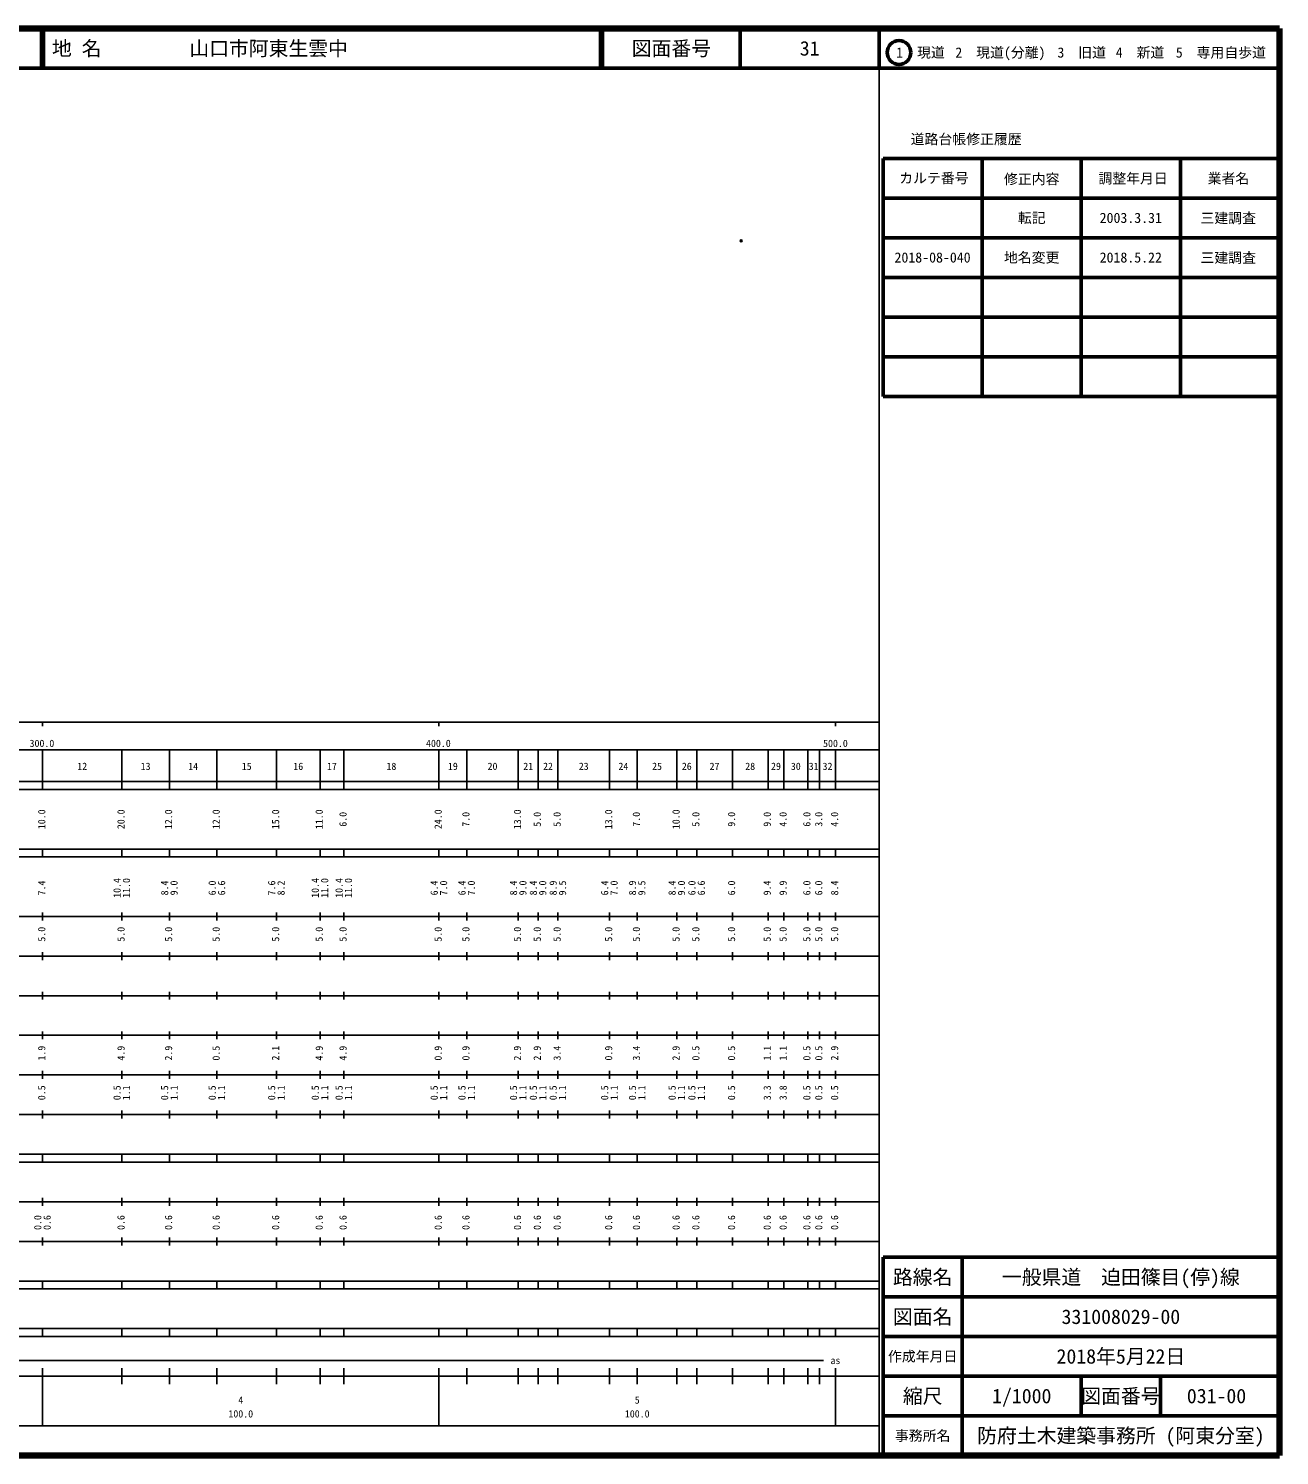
# Model space of a CAD drawing. Units: millimetres on the paper. Extents: x 40 to 680, y 20 to 380.
# Drawn here: x 364.5 to 680, y 20 to 380 of the extents above; entities that cross this region are included whole.
import ezdxf
from ezdxf.enums import TextEntityAlignment as Align

# ---------------------------------------------------------------- set-up
doc = ezdxf.new("R2010")
doc.units = ezdxf.units.MM
doc.header["$PDMODE"] = 32
doc.header["$PDSIZE"] = 0.5
doc.layers.add('M-OTRS', color=6, linetype='Continuous')
doc.layers.add('M-TTL-TXT', color=7, linetype='Continuous')
for name, color, linetype, lineweight in [('M-TTL', 2, 'Continuous', 140), ('M-TTL-BAND', 7, 'Continuous', 25), ('M-TTL-FRAM', 2, 'Continuous', 50), ('M-TTL-LINE', 7, 'Continuous', 50)]:
    doc.layers.add(name, color=color, linetype=linetype, lineweight=lineweight)
doc.styles.add('ＭＳ ゴシック', font='')
doc.styles.get('ＭＳ ゴシック').set_extended_font_data('MS Gothic')

msp = doc.modelspace()

# ---------------------------------------------------------------- linework, layer by layer
at = {"layer": 'M-OTRS'}
msp.add_point((544.219, 326.434), dxfattribs=at)
at = {"layer": 'M-TTL'}
for p, q in [((680, 380), (40, 380)), ((680, 20), (680, 380)), ((40, 20), (680, 20))]:
    msp.add_line(p, q, dxfattribs=at)
at = {"layer": 'M-TTL-BAND'}
for p, q in [((579, 20), (579, 370)), ((40, 205), (579, 205)), ((368, 205), (368, 204)), ((468, 205), (468, 204)), ((568, 205), (568, 204)), ((68, 198), (579, 198)), ((368, 188), (368, 198)), ((388, 188), (388, 198)), ((400, 188), (400, 198)), ((412, 188), (412, 198)), ((427, 188), (427, 198)), ((438, 188), (438, 198)), ((444, 188), (444, 198)), ((468, 188), (468, 198)), ((475, 188), (475, 198)), ((488, 188), (488, 198)), ((493, 188), (493, 198)), ((498, 188), (498, 198)), ((511, 188), (511, 198)), ((518, 188), (518, 198)), ((528, 188), (528, 198)), ((533, 188), (533, 198)), ((542, 188), (542, 198)), ((551, 188), (551, 198)), ((555, 188), (555, 198)), ((561, 188), (561, 198)), ((564, 188), (564, 198)), ((568, 188), (568, 198)), ((40, 190), (579, 190)), ((40, 188), (579, 188)), ((40, 173), (579, 173)), ((368, 171), (368, 173)), ((388, 171), (388, 173)), ((400, 171), (400, 173)), ((412, 171), (412, 173)), ((427, 171), (427, 173)), ((438, 171), (438, 173)), ((444, 171), (444, 173)), ((468, 171), (468, 173)), ((475, 171), (475, 173)), ((488, 171), (488, 173)), ((493, 171), (493, 173)), ((498, 171), (498, 173)), ((511, 171), (511, 173)), ((518, 171), (518, 173)), ((528, 171), (528, 173)), ((533, 171), (533, 173)), ((542, 171), (542, 173)), ((551, 171), (551, 173)), ((555, 171), (555, 173)), ((561, 171), (561, 173)), ((564, 171), (564, 173)), ((568, 171), (568, 173)), ((40, 171), (579, 171)), ((40, 156), (579, 156)), ((368, 155), (368, 157)), ((388, 155), (388, 157)), ((400, 155), (400, 157)), ((412, 155), (412, 157)), ((427, 155), (427, 157)), ((438, 155), (438, 157)), ((444, 155), (444, 157)), ((468, 155), (468, 157)), ((475, 155), (475, 157)), ((488, 155), (488, 157)), ((493, 155), (493, 157)), ((498, 155), (498, 157)), ((511, 155), (511, 157)), ((518, 155), (518, 157)), ((528, 155), (528, 157)), ((533, 155), (533, 157)), ((542, 155), (542, 157)), ((551, 155), (551, 157)), ((555, 155), (555, 157)), ((561, 155), (561, 157)), ((564, 155), (564, 157)), ((568, 155), (568, 157)), ((46, 146), (579, 146)), ((368, 145), (368, 147)), ((388, 145), (388, 147)), ((400, 145), (400, 147)), ((412, 145), (412, 147)), ((427, 145), (427, 147)), ((438, 145), (438, 147)), ((444, 145), (444, 147)), ((468, 145), (468, 147)), ((475, 145), (475, 147)), ((488, 145), (488, 147)), ((493, 145), (493, 147)), ((498, 145), (498, 147)), ((511, 145), (511, 147)), ((518, 145), (518, 147)), ((528, 145), (528, 147)), ((533, 145), (533, 147)), ((542, 145), (542, 147)), ((551, 145), (551, 147)), ((555, 145), (555, 147)), ((561, 145), (561, 147)), ((564, 145), (564, 147)), ((568, 145), (568, 147)), ((368, 135), (368, 137)), ((388, 135), (388, 137)), ((400, 135), (400, 137)), ((412, 135), (412, 137)), ((427, 135), (427, 137)), ((438, 135), (438, 137)), ((444, 135), (444, 137)), ((468, 135), (468, 137)), ((475, 135), (475, 137)), ((488, 135), (488, 137)), ((493, 135), (493, 137)), ((498, 135), (498, 137)), ((511, 135), (511, 137)), ((518, 135), (518, 137)), ((528, 135), (528, 137)), ((533, 135), (533, 137)), ((542, 135), (542, 137)), ((551, 135), (551, 137)), ((555, 135), (555, 137)), ((561, 135), (561, 137)), ((564, 135), (564, 137)), ((568, 135), (568, 137)), ((52, 136), (579, 136)), ((46, 126), (579, 126)), ((368, 125), (368, 127)), ((388, 125), (388, 127)), ((400, 125), (400, 127)), ((412, 125), (412, 127)), ((427, 125), (427, 127)), ((438, 125), (438, 127)), ((444, 125), (444, 127)), ((468, 125), (468, 127)), ((475, 125), (475, 127)), ((488, 125), (488, 127)), ((493, 125), (493, 127)), ((498, 125), (498, 127)), ((511, 125), (511, 127)), ((518, 125), (518, 127)), ((528, 125), (528, 127)), ((533, 125), (533, 127)), ((542, 125), (542, 127)), ((551, 125), (551, 127)), ((555, 125), (555, 127)), ((561, 125), (561, 127)), ((564, 125), (564, 127)), ((568, 125), (568, 127)), ((52, 116), (579, 116)), ((368, 115), (368, 117)), ((388, 115), (388, 117)), ((400, 115), (400, 117)), ((412, 115), (412, 117)), ((427, 115), (427, 117)), ((438, 115), (438, 117)), ((444, 115), (444, 117)), ((468, 115), (468, 117)), ((475, 115), (475, 117)), ((488, 115), (488, 117)), ((493, 115), (493, 117)), ((498, 115), (498, 117)), ((511, 115), (511, 117)), ((518, 115), (518, 117)), ((528, 115), (528, 117)), ((533, 115), (533, 117)), ((542, 115), (542, 117)), ((551, 115), (551, 117)), ((555, 115), (555, 117)), ((561, 115), (561, 117)), ((564, 115), (564, 117)), ((568, 115), (568, 117)), ((46, 106), (579, 106)), ((368, 105), (368, 107)), ((388, 105), (388, 107)), ((400, 105), (400, 107)), ((412, 105), (412, 107)), ((427, 105), (427, 107)), ((438, 105), (438, 107)), ((444, 105), (444, 107)), ((468, 105), (468, 107)), ((475, 105), (475, 107)), ((488, 105), (488, 107)), ((493, 105), (493, 107)), ((498, 105), (498, 107)), ((511, 105), (511, 107)), ((518, 105), (518, 107)), ((528, 105), (528, 107)), ((533, 105), (533, 107)), ((542, 105), (542, 107)), ((551, 105), (551, 107)), ((555, 105), (555, 107)), ((561, 105), (561, 107)), ((564, 105), (564, 107)), ((568, 105), (568, 107)), ((40, 96), (579, 96)), ((40, 94), (579, 94)), ((368, 94), (368, 96)), ((388, 94), (388, 96)), ((400, 94), (400, 96)), ((412, 94), (412, 96)), ((427, 94), (427, 96)), ((438, 94), (438, 96)), ((444, 94), (444, 96)), ((468, 94), (468, 96)), ((475, 94), (475, 96)), ((488, 94), (488, 96)), ((493, 94), (493, 96)), ((498, 94), (498, 96)), ((511, 94), (511, 96)), ((518, 94), (518, 96)), ((528, 94), (528, 96)), ((533, 94), (533, 96)), ((542, 94), (542, 96)), ((551, 94), (551, 96)), ((555, 94), (555, 96)), ((561, 94), (561, 96)), ((564, 94), (564, 96)), ((568, 94), (568, 96)), ((49, 84), (579, 84)), ((368, 83), (368, 85)), ((388, 83), (388, 85)), ((400, 83), (400, 85)), ((412, 83), (412, 85)), ((427, 83), (427, 85)), ((438, 83), (438, 85)), ((444, 83), (444, 85)), ((468, 83), (468, 85)), ((475, 83), (475, 85)), ((488, 83), (488, 85)), ((493, 83), (493, 85)), ((498, 83), (498, 85)), ((511, 83), (511, 85)), ((518, 83), (518, 85)), ((528, 83), (528, 85)), ((533, 83), (533, 85)), ((542, 83), (542, 85)), ((551, 83), (551, 85)), ((555, 83), (555, 85)), ((561, 83), (561, 85)), ((564, 83), (564, 85)), ((568, 83), (568, 85)), ((40, 74), (579, 74)), ((368, 73), (368, 75)), ((388, 73), (388, 75)), ((400, 73), (400, 75)), ((412, 73), (412, 75)), ((427, 73), (427, 75)), ((438, 73), (438, 75)), ((444, 73), (444, 75)), ((468, 73), (468, 75)), ((475, 73), (475, 75)), ((488, 73), (488, 75)), ((493, 73), (493, 75)), ((498, 73), (498, 75)), ((511, 73), (511, 75)), ((518, 73), (518, 75)), ((528, 73), (528, 75)), ((533, 73), (533, 75)), ((542, 73), (542, 75)), ((551, 73), (551, 75)), ((555, 73), (555, 75)), ((561, 73), (561, 75)), ((564, 73), (564, 75)), ((568, 73), (568, 75)), ((40, 64), (579, 64)), ((40, 62), (579, 62)), ((368, 62), (368, 64)), ((388, 62), (388, 64)), ((400, 62), (400, 64)), ((412, 62), (412, 64)), ((427, 62), (427, 64)), ((438, 62), (438, 64)), ((444, 62), (444, 64)), ((468, 62), (468, 64)), ((475, 62), (475, 64)), ((488, 62), (488, 64)), ((493, 62), (493, 64)), ((498, 62), (498, 64)), ((511, 62), (511, 64)), ((518, 62), (518, 64)), ((528, 62), (528, 64)), ((533, 62), (533, 64)), ((542, 62), (542, 64)), ((551, 62), (551, 64)), ((555, 62), (555, 64)), ((561, 62), (561, 64)), ((564, 62), (564, 64)), ((568, 62), (568, 64)), ((40, 52), (579, 52)), ((368, 50), (368, 52)), ((388, 50), (388, 52)), ((400, 50), (400, 52)), ((412, 50), (412, 52)), ((427, 50), (427, 52)), ((438, 50), (438, 52)), ((444, 50), (444, 52)), ((468, 50), (468, 52)), ((475, 50), (475, 52)), ((488, 50), (488, 52)), ((493, 50), (493, 52)), ((498, 50), (498, 52)), ((511, 50), (511, 52)), ((518, 50), (518, 52)), ((528, 50), (528, 52)), ((533, 50), (533, 52)), ((542, 50), (542, 52)), ((551, 50), (551, 52)), ((555, 50), (555, 52)), ((561, 50), (561, 52)), ((564, 50), (564, 52)), ((568, 50), (568, 52)), ((40, 50), (579, 50)), ((71, 44), (565, 44)), ((40, 40), (579, 40)), ((368, 27.5), (368, 42)), ((388, 38), (388, 42)), ((400, 38), (400, 42)), ((412, 38), (412, 42)), ((427, 38), (427, 42)), ((438, 38), (438, 42)), ((444, 38), (444, 42)), ((468, 27.5), (468, 42)), ((475, 38), (475, 42)), ((488, 38), (488, 42)), ((493, 38), (493, 42)), ((498, 38), (498, 42)), ((511, 38), (511, 42)), ((518, 38), (518, 42)), ((528, 38), (528, 42)), ((533, 38), (533, 42)), ((542, 38), (542, 42)), ((551, 38), (551, 42)), ((555, 38), (555, 42)), ((561, 38), (561, 42)), ((564, 38), (564, 42)), ((568, 27.5), (568, 42)), ((68, 27.5), (579, 27.5))]:
    msp.add_line(p, q, dxfattribs=at)
at = {"layer": 'M-TTL-FRAM'}
for p, q in [((580, 347.197), (580, 287.197)), ((580, 347.197), (680, 347.197)), ((580, 287.197), (680, 287.197)), ((680, 70), (580, 70)), ((580, 70), (580, 20))]:
    msp.add_line(p, q, dxfattribs=at)
at = {"layer": 'M-TTL-LINE'}
for p, q in [((367.75, 380), (367.75, 370)), ((368.25, 380), (368.25, 370)), ((508.747, 380), (508.747, 370)), ((509.247, 380), (509.247, 370)), ((543.997, 380), (543.997, 370)), ((579, 380), (579, 370)), ((40, 370), (680, 370)), ((605, 347.197), (605, 287.197)), ((630, 347.197), (630, 287.197)), ((655, 347.197), (655, 287.197)), ((580, 337.197), (680, 337.197)), ((580, 327.197), (680, 327.197)), ((580, 317.197), (680, 317.197)), ((580, 307.197), (680, 307.197)), ((580, 297.197), (680, 297.197)), ((600, 70), (600, 20)), ((680, 60), (580, 60)), ((680, 50), (580, 50)), ((680, 40), (580, 40)), ((630, 40), (630, 30)), ((650, 40), (650, 30)), ((680, 30), (580, 30))]:
    msp.add_line(p, q, dxfattribs=at)
msp.add_circle((584.031, 373.958), 3, dxfattribs=at)

# ---------------------------------------------------------------- texts
at = {"layer": 'M-TTL-BAND', "style": 'ＭＳ ゴシック'}
for s, p in [('300.0', (367.844, 198.195)), ('400.0', (467.844, 198.195)), ('500.0', (568, 198.195)), ('12', (378, 192.405)), ('13', (394, 192.405)), ('14', (406, 192.405)), ('15', (419.5, 192.405)), ('16', (432.5, 192.405)), ('17', (441, 192.405)), ('18', (456, 192.405)), ('19', (471.5, 192.405)), ('20', (481.5, 192.405)), ('21', (490.5, 192.405)), ('22', (495.5, 192.405)), ('23', (504.5, 192.405)), ('24', (514.5, 192.405)), ('25', (523, 192.405)), ('26', (530.5, 192.405)), ('27', (537.5, 192.405)), ('28', (546.5, 192.405)), ('29', (553, 192.405)), ('30', (558, 192.405)), ('31', (562.5, 192.405)), ('32', (566, 192.405)), ('as', (568, 42.5)), ('4', (418, 32.523)), ('5', (518, 32.523)), ('100.0', (418, 29.033)), ('100.0', (518, 29.033))]:
    msp.add_text(s, height=1.833, dxfattribs=at).set_placement(p, align=Align.BOTTOM_CENTER)
for s, p in [('10.0', (369.242, 180.5)), ('20.0', (389.242, 180.5)), ('12.0', (401.242, 180.5)), ('12.0', (413.242, 180.5)), ('15.0', (428.242, 180.5)), ('11.0', (439.242, 180.5)), ('6.0', (445.242, 180.5)), ('24.0', (469.242, 180.5)), ('7.0', (476.242, 180.5)), ('13.0', (489.242, 180.5)), ('5.0', (494.242, 180.5)), ('5.0', (499.242, 180.5)), ('13.0', (512.242, 180.5)), ('7.0', (519.242, 180.5)), ('10.0', (529.242, 180.5)), ('5.0', (534.242, 180.5)), ('9.0', (543.242, 180.5)), ('9.0', (552.242, 180.5)), ('4.0', (556.242, 180.5)), ('6.0', (562.242, 180.5)), ('3.0', (565.242, 180.5)), ('4.0', (569.242, 180.5)), ('7.4', (369.242, 163.174)), ('10.4', (388.242, 163.174)), ('11.0', (390.612, 163.174)), ('8.4', (400.242, 163.174)), ('9.0', (402.612, 163.174)), ('6.0', (412.242, 163.174)), ('6.6', (414.612, 163.174)), ('7.6', (427.242, 163.174)), ('8.2', (429.612, 163.174)), ('10.4', (438.242, 163.174)), ('11.0', (440.612, 163.174)), ('10.4', (444.242, 163.174)), ('11.0', (446.612, 163.174)), ('6.4', (468.242, 163.174)), ('7.0', (470.612, 163.174)), ('6.4', (475.242, 163.174)), ('7.0', (477.612, 163.174)), ('8.4', (488.242, 163.174)), ('9.0', (490.612, 163.174)), ('8.4', (493.242, 163.174)), ('9.0', (495.612, 163.174)), ('8.9', (498.242, 163.174)), ('9.5', (500.612, 163.174)), ('6.4', (511.242, 163.174)), ('7.0', (513.612, 163.174)), ('8.9', (518.242, 163.174)), ('9.5', (520.612, 163.174)), ('8.4', (528.242, 163.174)), ('9.0', (530.612, 163.174)), ('6.0', (533.242, 163.174)), ('6.6', (535.612, 163.174)), ('6.0', (543.242, 163.174)), ('9.4', (552.242, 163.174)), ('9.9', (556.242, 163.174)), ('6.0', (562.242, 163.174)), ('6.0', (565.242, 163.174)), ('8.4', (569.242, 163.174)), ('5.0', (369.242, 151.5)), ('5.0', (389.242, 151.5)), ('5.0', (401.242, 151.5)), ('5.0', (413.242, 151.5)), ('5.0', (428.242, 151.5)), ('5.0', (439.242, 151.5)), ('5.0', (445.242, 151.5)), ('5.0', (469.242, 151.5)), ('5.0', (476.242, 151.5)), ('5.0', (489.242, 151.5)), ('5.0', (494.242, 151.5)), ('5.0', (499.242, 151.5)), ('5.0', (512.242, 151.5)), ('5.0', (519.242, 151.5)), ('5.0', (529.242, 151.5)), ('5.0', (534.242, 151.5)), ('5.0', (543.242, 151.5)), ('5.0', (552.242, 151.5)), ('5.0', (556.242, 151.5)), ('5.0', (562.242, 151.5)), ('5.0', (565.242, 151.5)), ('5.0', (569.242, 151.5)), ('1.9', (369.242, 121.5)), ('4.9', (389.242, 121.5)), ('2.9', (401.242, 121.5)), ('0.5', (413.242, 121.5)), ('2.1', (428.242, 121.5)), ('4.9', (439.242, 121.5)), ('4.9', (445.242, 121.5)), ('0.9', (469.242, 121.5)), ('0.9', (476.242, 121.5)), ('2.9', (489.242, 121.5)), ('2.9', (494.242, 121.5)), ('3.4', (499.242, 121.5)), ('0.9', (512.242, 121.5)), ('3.4', (519.242, 121.5)), ('2.9', (529.242, 121.5)), ('0.5', (534.242, 121.5)), ('0.5', (543.242, 121.5)), ('1.1', (552.242, 121.5)), ('1.1', (556.242, 121.5)), ('0.5', (562.242, 121.5)), ('0.5', (565.242, 121.5)), ('2.9', (569.242, 121.5)), ('0.5', (369.242, 111.5)), ('0.5', (388.242, 111.5)), ('1.1', (390.612, 111.5)), ('0.5', (400.242, 111.5)), ('1.1', (402.612, 111.5)), ('0.5', (412.242, 111.5)), ('1.1', (414.612, 111.5)), ('0.5', (427.242, 111.5)), ('1.1', (429.612, 111.5)), ('0.5', (438.242, 111.5)), ('1.1', (440.612, 111.5)), ('0.5', (444.242, 111.5)), ('1.1', (446.612, 111.5)), ('0.5', (468.242, 111.5)), ('1.1', (470.612, 111.5)), ('0.5', (475.242, 111.5)), ('1.1', (477.612, 111.5)), ('0.5', (488.242, 111.5)), ('1.1', (490.612, 111.5)), ('0.5', (493.242, 111.5)), ('1.1', (495.612, 111.5)), ('0.5', (498.242, 111.5)), ('1.1', (500.612, 111.5)), ('0.5', (511.242, 111.5)), ('1.1', (513.612, 111.5)), ('0.5', (518.242, 111.5)), ('1.1', (520.612, 111.5)), ('0.5', (528.242, 111.5)), ('1.1', (530.612, 111.5)), ('0.5', (533.242, 111.5)), ('1.1', (535.612, 111.5)), ('0.5', (543.242, 111.5)), ('3.3', (552.242, 111.5)), ('3.8', (556.242, 111.5)), ('0.5', (562.242, 111.5)), ('0.5', (565.242, 111.5)), ('0.5', (569.242, 111.5)), ('0.0', (368.242, 78.764)), ('0.6', (370.612, 78.764)), ('0.6', (389.242, 78.764)), ('0.6', (401.242, 78.764)), ('0.6', (413.242, 78.764)), ('0.6', (428.242, 78.764)), ('0.6', (439.242, 78.764)), ('0.6', (445.242, 78.764)), ('0.6', (469.242, 78.764)), ('0.6', (476.242, 78.764)), ('0.6', (489.242, 78.764)), ('0.6', (494.242, 78.764)), ('0.6', (499.242, 78.764)), ('0.6', (512.242, 78.764)), ('0.6', (519.242, 78.764)), ('0.6', (529.242, 78.764)), ('0.6', (534.242, 78.764)), ('0.6', (543.242, 78.764)), ('0.6', (552.242, 78.764)), ('0.6', (556.242, 78.764)), ('0.6', (562.242, 78.764)), ('0.6', (565.242, 78.764)), ('0.6', (569.242, 78.764))]:
    msp.add_text(s, height=1.833, rotation=90, dxfattribs=at).set_placement(p, align=Align.BOTTOM_CENTER)
at = {"layer": 'M-TTL-TXT', "style": 'ＭＳ ゴシック'}
for s, p in [('地 名', (370.38, 375)), ('山口市阿東生雲中', (405.024, 375))]:
    msp.add_text(s, height=3.666, dxfattribs=at).set_placement(p, align=Align.MIDDLE_LEFT)
for s, height, p in [('図面番号', 3.666, (526.622, 375)), ('31', 3.666, (561.497, 375)), ('1\u3000現道', 2.566, (589.448, 373.958)), ('2\u3000現道(分離)', 2.566, (609.619, 373.958)), ('3\u3000旧道', 2.566, (630.121, 373.958)), ('4\u3000新道', 2.566, (644.824, 373.958)), ('5\u3000専用自歩道', 2.566, (665.228, 373.958)), ('道路台帳修正履歴', 2.566, (600.968, 352.113)), ('カルテ番号', 2.566, (592.839, 342.277)), ('修正内容', 2.566, (617.509, 342.023)), ('調整年月日', 2.566, (643.089, 342.197)), ('業者名', 2.566, (667.134, 342.197)), ('転記', 2.566, (617.5, 332.245)), ('2003.3.31', 2.566, (642.5, 332.245)), ('三建調査', 2.566, (667.077, 332.189)), ('2018-08-040', 2.566, (592.5, 322.245)), ('地名変更', 2.566, (617.5, 322.245)), ('2018.5.22', 2.566, (642.5, 322.245)), ('三建調査', 2.566, (667.077, 322.189)), ('路線名', 3.666, (590, 65)), ('路線名', 3.666, (590, 65)), ('一般県道\u3000迫田篠目(停)線', 3.666, (640, 65)), ('図面名', 3.666, (590, 55)), ('図面名', 3.666, (590, 55)), ('331008029-00', 3.666, (640, 55)), ('2018年5月22日', 3.666, (640, 45)), ('作成年月日', 2.566, (590, 45)), ('作成年月日', 2.566, (590, 45)), ('縮尺', 3.666, (590, 35)), ('縮尺', 3.666, (590, 35)), ('1/1000', 3.666, (615, 35)), ('図面番号', 3.666, (640, 35)), ('図面番号', 3.666, (640, 35)), ('031-00', 3.666, (664.125, 35)), ('事務所名', 2.566, (590, 25)), ('事務所名', 2.566, (590, 25)), ('防府土木建築事務所 (阿東分室)', 3.666, (640, 25))]:
    msp.add_text(s, height=height, dxfattribs=at).set_placement(p, align=Align.MIDDLE_CENTER)

doc.saveas('drawing.dxf')
